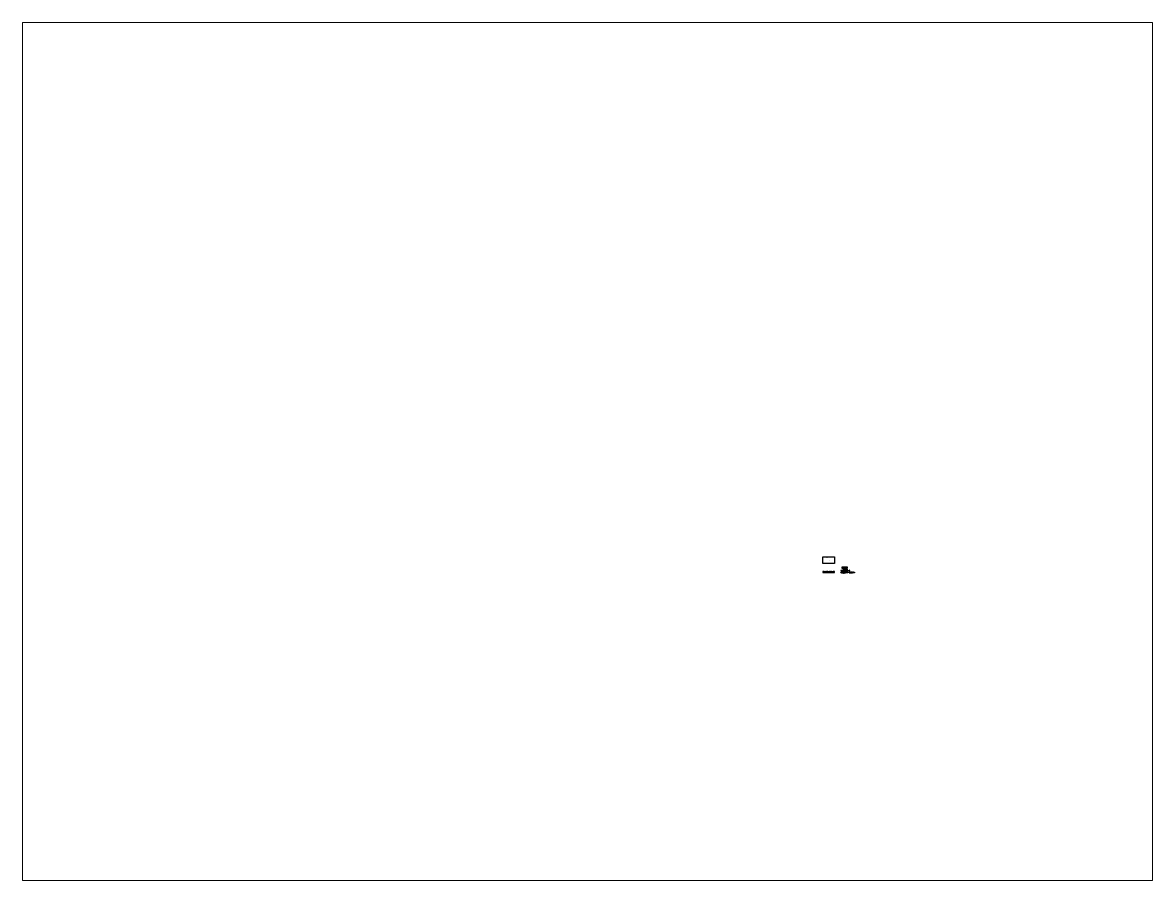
# Paper-space layout 'Layout1' of a CAD drawing. Header units: millimetres. Extents: x 26 to 231, y 20 to 176.
# The model-space entities are those that its viewports show. They can reach past a viewport. Long polylines and large blocks are cut down to what shows.
import ezdxf

# ---------------------------------------------------------------- set-up
doc = ezdxf.new("R2010")
doc.units = ezdxf.units.MM
doc.layers.add('Sketch Geometry (ANSI)', color=50, linetype='Continuous', lineweight=25, plot=False)

# ---------------------------------------------------------------- blocks, each defined once
blk = doc.blocks.new('CustomObjectsInViewport2_0')
at = {"color": 0}
blk.add_lwpolyline([(-10016, -10007), (-10016, -10009), (-10063, -10009), (-10063, -10007, 0.414214), (-10063, -10007), (-10067, -10007, 0.414214), (-10067, -10007), (-10067, -10009), (-10070, -10009, 0.414214), (-10072, -10011), (-10072, -10027, 0.414214), (-10070, -10029), (-10067, -10029), (-10067, -10030, 0.414214), (-10067, -10031), (-10063, -10031, 0.414214), (-10063, -10030), (-10063, -10029), (-10016, -10029), (-10016, -10030, 0.414214), (-10015, -10031), (-10011, -10031, 0.414214), (-10011, -10030), (-10011, -10029), (-10009, -10029, 0.414214), (-10007, -10027), (-10007, -10011, 0.414214), (-10009, -10009), (-10011, -10009), (-10011, -10007, 0.414214), (-10011, -10007), (-10015, -10007, 0.414214)], format="xyb", close=True, dxfattribs=at)
for points, weights, knots in [([(-10067, -10019), (-10067, -10018), (-10067, -10018), (-10067, -10018), (-10067, -10018), (-10065, -10018), (-10063, -10018), (-10063, -10018), (-10063, -10018), (-10063, -10018), (-10063, -10019), (-10063, -10019), (-10063, -10019), (-10065, -10019), (-10067, -10019), (-10067, -10019), (-10067, -10019)], [1, 1, 1, 0.707106781187, 1, 1, 1, 0.707106781187, 1, 1, 1, 0.707106781187, 1, 1, 1, 0.707106781187, 1], [0, 0, 0, 1, 1, 2.570796, 2.570796, 3.570796, 3.570796, 5.141593, 5.141593, 6.141593, 6.141593, 7.712389, 7.712389, 8.712389, 8.712389, 10.283185, 10.283185, 10.283185]), ([(-10037, -10023), (-10041, -10023), (-10041, -10019), (-10041, -10015), (-10037, -10015), (-10030, -10015), (-10022, -10015), (-10020, -10015), (-10019, -10016), (-10018, -10017), (-10018, -10018), (-10018, -10018), (-10018, -10019), (-10018, -10020), (-10019, -10021), (-10020, -10023), (-10022, -10023), (-10030, -10023), (-10037, -10023)], [1, 0.707106781187, 1, 0.707106781187, 1, 1, 1, 0.87121462813, 1, 1, 1, 0.859288106328, 1, 1, 1, 0.8674457249, 1, 1, 1], [0, 0, 0, 1.570796, 1.570796, 3.141593, 3.141593, 4.141593, 4.141593, 5.167843, 5.167843, 6.167843, 6.167843, 7.241683, 7.241683, 8.241683, 8.241683, 9.283185, 9.283185, 10.283185, 10.283185, 10.283185]), ([(-10011, -10020), (-10011, -10020), (-10011, -10021), (-10011, -10022), (-10011, -10022), (-10011, -10022), (-10012, -10022), (-10012, -10022), (-10012, -10021), (-10012, -10020), (-10012, -10020), (-10012, -10019), (-10013, -10019), (-10013, -10019), (-10014, -10019), (-10014, -10019), (-10014, -10019), (-10014, -10019), (-10014, -10018), (-10014, -10018), (-10014, -10018), (-10013, -10018), (-10013, -10018), (-10012, -10018), (-10012, -10017), (-10012, -10017), (-10012, -10016), (-10012, -10016), (-10012, -10016), (-10011, -10016), (-10011, -10016), (-10011, -10016), (-10011, -10016), (-10011, -10017), (-10011, -10017), (-10011, -10018), (-10010, -10018), (-10010, -10018), (-10009, -10018), (-10008, -10018), (-10008, -10018), (-10008, -10019), (-10008, -10019), (-10008, -10019), (-10009, -10019), (-10010, -10019), (-10010, -10019), (-10011, -10019), (-10011, -10020)], [1, 1, 1, 0.707106781187, 1, 1, 1, 0.707106781187, 1, 1, 1, 0.707106781187, 1, 1, 1, 0.707106781187, 1, 1, 1, 0.707106781187, 1, 1, 1, 0.707106781187, 1, 1, 1, 0.707106781187, 1, 1, 1, 0.707106781187, 1, 1, 1, 0.707106781187, 1, 1, 1, 0.707106781187, 1, 1, 1, 0.707106781187, 1, 1, 1, 0.707106781187, 1], [0, 0, 0, 1, 1, 2.570796, 2.570796, 3.570796, 3.570796, 5.141593, 5.141593, 6.141593, 6.141593, 7.712389, 7.712389, 8.712389, 8.712389, 10.283185, 10.283185, 11.283185, 11.283185, 12.853982, 12.853982, 13.853982, 13.853982, 15.424778, 15.424778, 16.424778, 16.424778, 17.995574, 17.995574, 18.995574, 18.995574, 20.566371, 20.566371, 21.566371, 21.566371, 23.137167, 23.137167, 24.137167, 24.137167, 25.707963, 25.707963, 26.707963, 26.707963, 28.27876, 28.27876, 29.27876, 29.27876, 30.849556, 30.849556, 30.849556])]:
    blk.add_rational_spline(points, weights, degree=2, knots=knots, dxfattribs=at)
blk = doc.blocks.new('CustomObjectsInViewport3_0')
at = {"color": 0}
for points, weights, knots in [([(-10052, -10030), (-10052, -10031), (-10051, -10031), (-10050, -10031), (-10048, -10031), (-10048, -10031), (-10048, -10030), (-10048, -10029), (-10048, -10029), (-10033, -10029), (-10018, -10029), (-10018, -10029), (-10018, -10030), (-10018, -10031), (-10018, -10031), (-10016, -10031), (-10015, -10031), (-10014, -10031), (-10014, -10030), (-10014, -10029), (-10014, -10029), (-10010, -10029), (-10007, -10029), (-10007, -10029), (-10007, -10028), (-10007, -10027), (-10007, -10026), (-10014, -10019), (-10007, -10011), (-10007, -10010), (-10007, -10009), (-10007, -10009), (-10007, -10009), (-10010, -10009), (-10014, -10009), (-10014, -10008), (-10014, -10007), (-10014, -10007), (-10015, -10007), (-10016, -10007), (-10018, -10007), (-10018, -10007), (-10018, -10007), (-10018, -10008), (-10018, -10009), (-10033, -10009), (-10048, -10009), (-10048, -10008), (-10048, -10007), (-10048, -10007), (-10048, -10007), (-10050, -10007), (-10051, -10007), (-10052, -10007), (-10052, -10007), (-10052, -10008), (-10052, -10009), (-10057, -10009), (-10061, -10009), (-10062, -10009), (-10062, -10009), (-10062, -10019), (-10062, -10028), (-10062, -10029), (-10061, -10029), (-10057, -10029), (-10052, -10029), (-10052, -10029), (-10052, -10030)], [1, 0.707106781187, 1, 1, 1, 0.707106781187, 1, 1, 1, 1, 1, 1, 1, 0.707106781187, 1, 1, 1, 0.707106781187, 1, 1, 1, 1, 1, 0.707106781187, 1, 1, 1, 0.75, 1, 1, 1, 0.707106781187, 1, 1, 1, 1, 1, 0.707106781187, 1, 1, 1, 0.707106781187, 1, 1, 1, 1, 1, 1, 1, 0.707106781187, 1, 1, 1, 0.707106781187, 1, 1, 1, 1, 1, 0.707106781187, 1, 1, 1, 0.707106781187, 1, 1, 1, 1, 1], [0, 0, 0, 1.570796, 1.570796, 2.570796, 2.570796, 4.141593, 4.141593, 5.141593, 5.141593, 6.141593, 6.141593, 7.141593, 7.141593, 8.712389, 8.712389, 9.712389, 9.712389, 11.283185, 11.283185, 12.283185, 12.283185, 13.283185, 13.283185, 14.853982, 14.853982, 15.853982, 15.853982, 17.29945, 17.29945, 18.29945, 18.29945, 19.870246, 19.870246, 20.870246, 20.870246, 21.870246, 21.870246, 23.441043, 23.441043, 24.441043, 24.441043, 26.011839, 26.011839, 27.011839, 27.011839, 28.011839, 28.011839, 29.011839, 29.011839, 30.582635, 30.582635, 31.582635, 31.582635, 33.153432, 33.153432, 34.153432, 34.153432, 35.153432, 35.153432, 36.724228, 36.724228, 37.724228, 37.724228, 39.295024, 39.295024, 40.295024, 40.295024, 41.295024, 41.295024, 41.295024]), ([(-10018, -10015), (-10018, -10014), (-10017, -10014), (-10016, -10014), (-10016, -10015), (-10016, -10016), (-10016, -10018), (-10014, -10018), (-10013, -10018), (-10012, -10018), (-10012, -10019), (-10012, -10020), (-10013, -10020), (-10014, -10020), (-10016, -10020), (-10016, -10021), (-10016, -10023), (-10016, -10024), (-10017, -10024), (-10018, -10024), (-10018, -10023), (-10018, -10021), (-10018, -10020), (-10019, -10020), (-10021, -10020), (-10022, -10020), (-10022, -10019), (-10022, -10018), (-10021, -10018), (-10019, -10018), (-10018, -10018), (-10018, -10016), (-10018, -10015)], [1, 0.707106781187, 1, 0.707106781187, 1, 1, 1, 1, 1, 0.707106781187, 1, 0.707106781187, 1, 1, 1, 1, 1, 0.707106781187, 1, 0.707106781187, 1, 1, 1, 1, 1, 0.707106781187, 1, 0.707106781187, 1, 1, 1, 1, 1], [0, 0, 0, 1.570796, 1.570796, 3.141593, 3.141593, 4.141593, 4.141593, 5.141593, 5.141593, 6.712389, 6.712389, 8.283185, 8.283185, 9.283185, 9.283185, 10.283185, 10.283185, 11.853982, 11.853982, 13.424778, 13.424778, 14.424778, 14.424778, 15.424778, 15.424778, 16.995574, 16.995574, 18.566371, 18.566371, 19.566371, 19.566371, 20.566371, 20.566371, 20.566371])]:
    blk.add_rational_spline(points, weights, degree=2, knots=knots, dxfattribs=at)
blk = doc.blocks.new('CustomObjectsInViewport6_0')
at = {"color": 0}
blk.add_rational_spline([(-10007, -10027), (-10007, -10029), (-10009, -10029), (-10013, -10029), (-10018, -10029), (-10019, -10029), (-10019, -10029), (-10019, -10030), (-10019, -10030), (-10019, -10031), (-10019, -10031), (-10023, -10031), (-10027, -10031), (-10027, -10031), (-10027, -10030), (-10027, -10030), (-10027, -10029), (-10027, -10029), (-10028, -10029), (-10030, -10029), (-10032, -10029), (-10032, -10029), (-10032, -10028), (-10032, -10027), (-10032, -10026), (-10032, -10025), (-10031, -10025), (-10021, -10025), (-10012, -10025), (-10011, -10025), (-10011, -10024), (-10011, -10019), (-10011, -10014), (-10011, -10013), (-10012, -10013), (-10021, -10013), (-10031, -10013), (-10032, -10013), (-10032, -10012), (-10032, -10010), (-10032, -10009), (-10032, -10009), (-10032, -10009), (-10030, -10009), (-10028, -10009), (-10027, -10009), (-10027, -10008), (-10027, -10008), (-10027, -10007), (-10027, -10007), (-10027, -10007), (-10023, -10007), (-10019, -10007), (-10019, -10007), (-10019, -10007), (-10019, -10008), (-10019, -10008), (-10019, -10009), (-10018, -10009), (-10013, -10009), (-10009, -10009), (-10007, -10009), (-10007, -10011), (-10007, -10019), (-10007, -10027)], [1, 0.707106781187, 1, 1, 1, 0.707106781187, 1, 1, 1, 0.707106781187, 1, 1, 1, 0.707106781187, 1, 1, 1, 0.707106781187, 1, 1, 1, 0.707106781187, 1, 1, 1, 0.707106781187, 1, 1, 1, 0.707106781187, 1, 1, 1, 0.707106781187, 1, 1, 1, 0.707106781187, 1, 1, 1, 0.707106781187, 1, 1, 1, 0.707106781187, 1, 1, 1, 0.707106781187, 1, 1, 1, 0.707106781187, 1, 1, 1, 0.707106781187, 1, 1, 1, 0.707106781187, 1, 1, 1], degree=2, knots=[0, 0, 0, 1.570796, 1.570796, 2.570796, 2.570796, 4.141593, 4.141593, 5.141593, 5.141593, 6.712389, 6.712389, 7.712389, 7.712389, 9.283185, 9.283185, 10.283185, 10.283185, 11.853982, 11.853982, 12.853982, 12.853982, 14.424778, 14.424778, 15.424778, 15.424778, 16.995574, 16.995574, 17.995574, 17.995574, 19.566371, 19.566371, 20.566371, 20.566371, 22.137167, 22.137167, 23.137167, 23.137167, 24.707963, 24.707963, 25.707963, 25.707963, 27.27876, 27.27876, 28.27876, 28.27876, 29.849556, 29.849556, 30.849556, 30.849556, 32.420352, 32.420352, 33.420352, 33.420352, 34.991149, 34.991149, 35.991149, 35.991149, 37.561945, 37.561945, 38.561945, 38.561945, 40.132741, 40.132741, 41.132741, 41.132741, 41.132741], dxfattribs=at)

msp = doc.modelspace()

# ---------------------------------------------------------------- linework, layer by layer
at = {"linetype": 'ByBlock'}
for p, q in [((58, 87), (58, 87)), ((100, 87), (100, 87)), ((142, 87), (142, 87)), ((184, 87), (184, 87)), ((394, 87), (394, 87))]:
    msp.add_line(p, q, dxfattribs=at)
msp.add_lwpolyline([(43, 566), (417, 566, -0.414214), (417, 566), (417, 357, -0.414214), (417, 356), (43, 356, -0.414214), (42, 357), (42, 566, -0.414214)], format="xyb", close=True)
at = {"color": 242, "true_color": 0xcd2027}
for points in [[(150, 77), (147, 77, -2.414214), (147, 77), (147, 86, 0.414214), (146, 87), (141, 87, 0.414214), (140, 86), (140, 80, -0.414214), (139, 79), (130, 79), (121, 79, -0.414214), (120, 80), (120, 86, 0.414214), (119, 87), (114, 87, 0.414214), (113, 86), (113, 77, -2.414214), (112, 77), (110, 77), (107, 77, -2.414214), (107, 77), (107, 86, 0.414214), (106, 87), (101, 87, 0.414214), (100, 86), (100, 80, -0.414214), (99, 79), (90, 79), (81, 79, -0.414214), (80, 80), (80, 86, 0.414214), (79, 87), (74, 87, 0.414214), (73, 86), (73, 77, -2.414214), (72, 77), (70, 77), (67, 77, -2.414214), (67, 77), (67, 86, 0.414214), (66, 87), (43, 87, 0.414214), (42, 86), (42, 57, 0.414214), (43, 56), (417, 56, 0.414214), (417, 57), (417, 86, 0.414214), (417, 87), (394, 87, 0.414214), (393, 86), (393, 77, -2.414214), (392, 77), (390, 77), (387, 77, -2.414214), (387, 77), (387, 86, 0.414214), (386, 87), (381, 87, 0.414214), (380, 86), (380, 80, -0.414214), (379, 79), (370, 79), (361, 79, -0.414214), (360, 80), (360, 86, 0.414214), (359, 87), (354, 87, 0.414214), (353, 86), (353, 77, -2.414214), (352, 77), (350, 77), (347, 77, -2.414214), (347, 77), (347, 86, 0.414214), (346, 87), (341, 87, 0.414214), (340, 86), (340, 80, -0.414214), (339, 79), (330, 79), (321, 79, -0.414214), (320, 80), (320, 86, 0.414214), (319, 87), (314, 87, 0.414214), (313, 86), (313, 77, -2.414214), (312, 77), (310, 77), (307, 77, -2.414214), (307, 77), (307, 86, 0.414214), (306, 87), (301, 87, 0.414214), (300, 86), (300, 80, -0.414214), (299, 79), (290, 79), (281, 79, -0.414214), (280, 80), (280, 86, 0.414214), (279, 87), (274, 87, 0.414214), (273, 86), (273, 77, -2.414214), (272, 77), (270, 77), (267, 77, -2.414214), (267, 77), (267, 86, 0.414214), (266, 87), (261, 87, 0.414214), (260, 86), (260, 80, -0.414214), (259, 79), (250, 79), (241, 79, -0.414214), (240, 80), (240, 86, 0.414214), (239, 87), (234, 87, 0.414214), (233, 86), (233, 77, -2.414214), (232, 77), (230, 77), (227, 77, -2.414214), (227, 77), (227, 86, 0.414214), (226, 87), (221, 87, 0.414214), (220, 86), (220, 80, -0.414214), (219, 79), (210, 79), (201, 79, -0.414214), (200, 80), (200, 86, 0.414214), (199, 87), (194, 87, 0.414214), (193, 86), (193, 77, -2.414214), (192, 77), (190, 77), (187, 77, -2.414214), (187, 77), (187, 86, 0.414214), (186, 87), (181, 87, 0.414214), (180, 86), (180, 80, -0.414214), (179, 79), (170, 79), (161, 79, -0.414214), (160, 80), (160, 86, 0.414214), (159, 87), (154, 87, 0.414214), (153, 86), (153, 77, -2.414214), (152, 77)], [(744, 100, 0.29898), (744, 100, 0.002297), (744, 101, 0.29898), (744, 101, 0.037995), (741, 103, -0.337234), (741, 103, 0.002207), (741, 104, -0.337234), (742, 104, 0.037995), (745, 104, 0.29898), (745, 105, 0.002297), (745, 106, 0.29898), (745, 106, 0.037995), (742, 107, -0.337234), (742, 107, 0.002207), (742, 108, -0.337234), (742, 108, 0.037995), (745, 109, 0.29898), (745, 109, 0.002297), (746, 110, 0.29898), (745, 111, 0.037995), (742, 112, -0.337234), (742, 112, 0.002207), (742, 113, -0.337234), (742, 113, 0.037995), (746, 114, 0.29898), (746, 114, 0.002297), (746, 115, 0.29898), (746, 115, 0.037995), (743, 117, -0.337234), (743, 117, 0.002207), (743, 118, -0.337234), (743, 118, 0.037995), (746, 119, 0.29898), (746, 119, 0.002297), (746, 120, 0.29898), (746, 120, 0.037995), (743, 121, -0.337234), (743, 121, 0.002207), (742, 122, -0.337233), (743, 122, 0.037994), (746, 124, 0.29898), (746, 124, 0.002297), (746, 125, 0.29898), (746, 125, 0.037035), (743, 126, 0.052181), (742, 126), (633, 126, 0.132002), (633, 126, 0.266228), (629, 119, 0.253418), (632, 113), (655, 101, 0.052962), (656, 101, 0.038372), (656, 101), (718, 101, -0.414214), (719, 100), (719, 97, 0.414214), (719, 97), (721, 97), (727, 97), (743, 97, 0.74267), (743, 97, 0.029539), (741, 98, -0.337234), (740, 98, 0.002197), (741, 99, -0.337213), (741, 99, 0.037974)], [(657, 108, -2.414214), (657, 108), (657, 118, -2.414214), (657, 118), (661, 118, -2.414214), (661, 118), (661, 108, -2.414214), (661, 108)], [(758, 99, -0.29898), (758, 100, -0.002297), (758, 101, -0.29898), (758, 101, -0.037995), (761, 102, 0.337234), (761, 102, -0.002207), (761, 103, 0.337234), (761, 104, -0.037995), (758, 104, -0.29898), (758, 104, -0.002297), (757, 105, -0.29898), (757, 105, -0.037995), (760, 107, 0.337234), (761, 107, -0.002207), (760, 108, 0.337234), (760, 108, -0.037995), (757, 109, -0.29898), (757, 109, -0.002297), (757, 110, -0.29898), (757, 110, -0.037995), (760, 112, 0.337234), (760, 112, -0.002207), (760, 113, 0.337234), (760, 113, -0.037995), (757, 114, -0.29898), (757, 114, -0.002297), (757, 115, -0.29898), (757, 115, -0.037995), (760, 116, 0.337234), (760, 116, -0.002207), (760, 117, 0.337234), (760, 118, -0.037995), (757, 119, -0.29898), (757, 119, -0.002297), (757, 120, -0.29898), (757, 120, -0.037995), (760, 121, 0.337234), (760, 121, -0.002207), (760, 122, 0.337233), (760, 122, -0.037994), (757, 123, -0.29898), (757, 124, -0.002297), (757, 125, -0.29898), (757, 125, -0.037035), (760, 126, -0.052181), (760, 126), (869, 126, -0.132002), (870, 125, -0.266228), (874, 119, -0.253418), (870, 112), (848, 101, -0.052962), (846, 100, -0.038372), (846, 100), (784, 100, 0.414214), (784, 100), (784, 97, -0.414214), (784, 96), (781, 96), (776, 96), (760, 96, -0.74267), (760, 96, -0.029539), (762, 98, 0.337234), (762, 98, -0.002197), (762, 99, 0.337213), (762, 99, -0.037974)], [(845, 108, 2.414214), (845, 108), (845, 118, 2.414214), (845, 118), (841, 118, 2.414214), (841, 118), (841, 108, 2.414214), (841, 108)], [(900, 99, 0.414214), (901, 98), (909, 98, 0.414214), (910, 99), (910, 104), (914, 104, 0.414214), (915, 105), (915, 123, 0.414214), (914, 124), (910, 124), (910, 129, 0.414214), (909, 130), (901, 130, 0.414214), (900, 129), (900, 124), (897, 124, 0.414214), (896, 123), (896, 105, 0.414214), (897, 104), (900, 104)]]:
    msp.add_lwpolyline(points, format="xyb", close=True, dxfattribs=at)
at = {"color": 165, "true_color": 0x5e67af}
for points in [[(623, 61, 0.248049), (626, 55), (649, 43, 0.094323), (650, 43), (712, 43, -0.414214), (713, 42), (713, 39, 0.414214), (713, 39), (715, 39), (741, 39, 0.356751), (741, 39, 0.024505), (742, 50, -0.195334), (743, 51, 0.189209), (745, 54, 0.016186), (745, 61), (745, 66, 0.414214), (743, 68), (675, 68, -0.293253), (674, 68, 0.293253), (672, 69), (668, 69, 0.293253), (667, 68, -0.293253), (666, 68), (641, 68, -0.293253), (640, 68, 0.293253), (638, 69), (634, 69, 0.293253), (633, 68, -0.293253), (632, 68), (627, 68, 0.132002), (627, 68, 0.268935), (623, 61, -0.002526)], [(638, 67), (638, 65, -0.414214), (638, 65), (635, 65, -0.414214), (634, 65), (634, 67, -0.414214), (635, 67), (638, 67, -0.414214)], [(652, 50, -2.414214), (651, 50), (651, 60, -2.414214), (652, 60), (655, 60, -2.414214), (656, 60), (656, 50, -2.923988), (655, 50)], [(672, 67), (672, 65, -0.414214), (672, 65), (669, 65, -0.414214), (668, 65), (668, 67, -0.414214), (669, 67), (672, 67, -0.414214)], [(730, 46), (735, 46, -0.414214), (735, 46), (735, 44, -0.414214), (735, 44), (730, 44, -0.414214), (730, 44), (730, 46, -0.414214)], [(740, 54), (740, 63, -0.414214), (740, 63), (742, 63, -0.414214), (743, 63), (743, 54, -0.414214), (742, 54), (740, 54, -0.414214)], [(874, 61, -0.248049), (871, 55), (848, 43, -0.094323), (847, 43), (785, 43, 0.414214), (784, 42), (784, 39, -0.414214), (784, 39), (782, 39), (756, 39, -0.356751), (756, 39, -0.024505), (755, 50, 0.195334), (754, 51, -0.189209), (752, 54, -0.016186), (752, 61), (752, 66, -0.414214), (754, 68), (822, 68, 0.293253), (823, 68, -0.293253), (825, 69), (829, 69, -0.293253), (830, 68, 0.293253), (831, 68), (856, 68, 0.293253), (857, 68, -0.293253), (859, 69), (863, 69, -0.293253), (864, 68, 0.293253), (865, 68), (870, 68, -0.132002), (870, 68, -0.268935), (874, 61, 0.002526)], [(757, 54), (757, 63, 0.414214), (757, 63), (755, 63, 0.414214), (754, 63), (754, 54, 0.414214), (755, 54), (757, 54, 0.414214)], [(767, 46), (762, 46, 0.414214), (762, 46), (762, 44, 0.414214), (762, 44), (767, 44, 0.414214), (767, 44), (767, 46, 0.414214)], [(825, 67), (825, 65, 0.414214), (825, 65), (829, 65, 0.414214), (829, 65), (829, 67, 0.414214), (829, 67), (825, 67, 0.414214)], [(845, 50, 2.414214), (846, 50), (846, 60, 2.414214), (845, 60), (842, 60, 2.414214), (842, 60), (842, 50, 2.923988), (842, 50)], [(859, 67), (859, 65, 0.414214), (859, 65), (863, 65, 0.414214), (863, 65), (863, 67, 0.414214), (863, 67), (859, 67, 0.414214)]]:
    msp.add_lwpolyline(points, format="xyb", close=True, dxfattribs=at)
at = {"color": 114, "true_color": 0x139b48}
for points in [[(841, 234, 0.414214), (840, 235), (657, 235, 0.414214), (656, 234), (656, 215, 0.414214), (657, 214), (664, 214, -0.414214), (664, 214), (664, 210, -0.414214), (664, 210), (657, 210, 0.414214), (656, 209), (656, 203, 0.414214), (657, 202), (840, 202, 0.414214), (841, 203), (841, 209, 0.414214), (840, 210), (833, 210, -0.414214), (833, 210), (833, 214, -0.414214), (833, 214), (840, 214, 0.414214), (841, 215)], [(703, 208, 0.137707), (709, 228, 1), (703, 228, -0.137707), (698, 211, 1)], [(735, 228, 0.05273), (737, 210, -1), (730, 208, -0.05273), (728, 228, -1)], [(749, 207, -0.414214), (749, 207), (759, 207, -0.414214), (759, 207), (759, 205, -0.414214), (759, 205), (749, 205, -0.414214), (749, 205)], [(803, 205), (793, 205, -0.414214), (793, 205), (793, 207, -0.414214), (793, 207), (803, 207, -0.414214), (803, 207), (803, 205, -0.414214)]]:
    msp.add_lwpolyline(points, format="xyb", close=True, dxfattribs=at)
at = {"color": 165, "true_color": 0x5e67af}
for points in [[(679, 46), (684, 46), (684, 44), (679, 44)], [(818, 46), (813, 46), (813, 44), (818, 44)]]:
    msp.add_lwpolyline(points, close=True, dxfattribs=at)
at = {"color": 52, "true_color": 0xc8c92d}
for points in [[(730, 140), (744, 140, 0.018011), (743, 141, 0.007013), (744, 142, 0.048281), (747, 142, 0.007013), (748, 143, 0.048281), (745, 145, 0.00756), (746, 146, 0.048281), (749, 146, 0.007013), (750, 147, 0.048281), (747, 149, 0.007013), (748, 151, 0.048281), (751, 151, 0.007013), (751, 152, 0.048281), (748, 154, 0.007013), (749, 155, 0.048281), (752, 155, 0.007013), (752, 157, 0.048281), (749, 158, 0.007013), (749, 159, 0.048281), (753, 160, 0.007013), (753, 162, 0.048281), (749, 163, 0.007013), (749, 164, 0.048281), (753, 165, 0.007057), (753, 166, 0.018956), (751, 167, -0.131865), (750, 167), (749, 169, 0.197777), (747, 170), (706, 170, 0.127475), (706, 170, 0.565437), (705, 156)], [(744, 151, -2.414214), (744, 151), (741, 151, -2.414214), (741, 151), (741, 163, -2.414214), (741, 163), (744, 163, -2.414214), (744, 163)], [(777, 141), (762, 141, -0.018011), (763, 142, -0.007013), (763, 143, -0.048281), (759, 142, -0.007013), (759, 143, -0.048281), (761, 146, -0.00756), (761, 147, -0.048281), (757, 146, -0.007013), (757, 147, -0.048281), (759, 150, -0.007013), (759, 151, -0.048281), (755, 151, -0.007013), (755, 152, -0.048281), (758, 154, -0.007013), (758, 155, -0.048281), (754, 156, -0.007013), (754, 157, -0.048281), (757, 159, -0.007013), (757, 160, -0.048281), (754, 161, -0.007013), (754, 162, -0.048281), (757, 163, -0.007013), (757, 164, -0.048281), (754, 165, -0.007057), (754, 167, -0.018956), (755, 167, 0.131865), (756, 168), (758, 169, -0.197777), (759, 170), (801, 170, -0.127475), (801, 170, -0.565437), (801, 157)], [(763, 151, 2.414214), (763, 151), (765, 151, 2.414214), (766, 151), (766, 163, 2.414214), (765, 163), (763, 163, 2.414214), (763, 163)]]:
    msp.add_lwpolyline(points, format="xyb", close=True, dxfattribs=at)
at = {"color": 114, "true_color": 0x139b48}
msp.add_lwpolyline([(841, 215), (841, 234)], dxfattribs=at)
for centre in [(47, 562), (174, 562), (245, 461), (295, 562), (413, 562), (47, 361), (245, 361), (413, 361)]:
    msp.add_circle(centre, 1.6)
at = {"color": 242, "true_color": 0xcd2027}
for centre, radius in [((47, 61), 1.6), ((81, 74), 0.45), ((99, 74), 0.45), ((121, 74), 0.45), ((139, 74), 0.45), ((161, 74), 0.45), ((174, 61), 1.6), ((179, 74), 0.45), ((201, 74), 0.45), ((219, 74), 0.45), ((241, 74), 0.45), ((245, 61), 1.6), ((259, 74), 0.45), ((281, 74), 0.45), ((295, 61), 1.6), ((299, 74), 0.45), ((321, 74), 0.45), ((339, 74), 0.45), ((361, 74), 0.45), ((379, 74), 0.45), ((413, 61), 1.6), ((636, 119), 1.6), ((724, 99), 1.6), ((779, 99), 1.6), ((866, 119), 1.6), ((905, 114), 5.65)]:
    msp.add_circle(centre, radius, dxfattribs=at)
at = {"color": 165, "true_color": 0x5e67af}
for centre in [(630, 61), (718, 41), (779, 41), (867, 61)]:
    msp.add_circle(centre, 1.6, dxfattribs=at)
at = {"color": 114, "true_color": 0x139b48}
for centre in [(671, 228), (821, 228)]:
    msp.add_circle(centre, 2.75, dxfattribs=at)
at = {"color": 52, "true_color": 0xc8c92d}
for centre, radius in [((709, 163), 1.6), ((739, 144), 1.6), ((768, 144), 1.6), ((797, 163), 1.6), ((822, 155), 4)]:
    msp.add_circle(centre, radius, dxfattribs=at)
msp.add_rational_spline([(832, 143), (832, 155), (832, 167), (832, 168), (831, 168), (828, 168), (826, 168), (826, 170), (826, 171), (826, 171), (825, 171), (820, 171), (814, 171), (814, 171), (814, 171), (814, 170), (814, 168), (813, 168), (813, 168), (813, 155), (813, 142), (813, 142), (814, 142), (814, 141), (814, 140), (814, 139), (814, 139), (820, 139), (825, 139), (826, 139), (826, 140), (826, 141), (826, 142), (828, 142), (831, 142), (832, 142), (832, 143)], [1, 1, 1, 0.707106781187, 1, 1, 1, 1, 1, 0.707106781187, 1, 1, 1, 0.707106781187, 1, 1, 1, 1, 1, 1, 1, 1, 1, 1, 1, 0.707106781187, 1, 1, 1, 0.707106781187, 1, 1, 1, 1, 1, 0.707106781187, 1], degree=2, knots=[0, 0, 0, 1, 1, 2.570796, 2.570796, 3.570796, 3.570796, 4.570796, 4.570796, 6.141593, 6.141593, 7.141593, 7.141593, 8.712389, 8.712389, 9.712389, 9.712389, 10.712389, 10.712389, 11.712389, 11.712389, 12.712389, 12.712389, 13.712389, 13.712389, 15.283185, 15.283185, 16.283185, 16.283185, 17.853982, 17.853982, 18.853982, 18.853982, 19.853982, 19.853982, 21.424778, 21.424778, 21.424778], dxfattribs=at)
at = {"layer": 'Sketch Geometry (ANSI)', "color": 30, "true_color": 0xf26722}
msp.add_line((230, 77), (230, 56), dxfattribs=at)

# ---------------------------------------------------------------- block references
at = {"color": 165, "true_color": 0x5e67af}
for name, p in [('CustomObjectsInViewport2_0', (10972, 10074)), ('CustomObjectsInViewport6_0', (11013, 10073)), ('CustomObjectsInViewport3_0', (11085, 10074))]:
    msp.add_blockref(name, p, dxfattribs=at)

psp = doc.layouts.get("Layout1")

# ---------------------------------------------------------------- viewports
at = {"layer": '0'}
psp.add_viewport(center=(128.5, 97.5), size=(205.6, 156), view_center_point=(-7653.21, 4009.67), view_height=28021.7747, dxfattribs=at)

doc.saveas('drawing.dxf')
